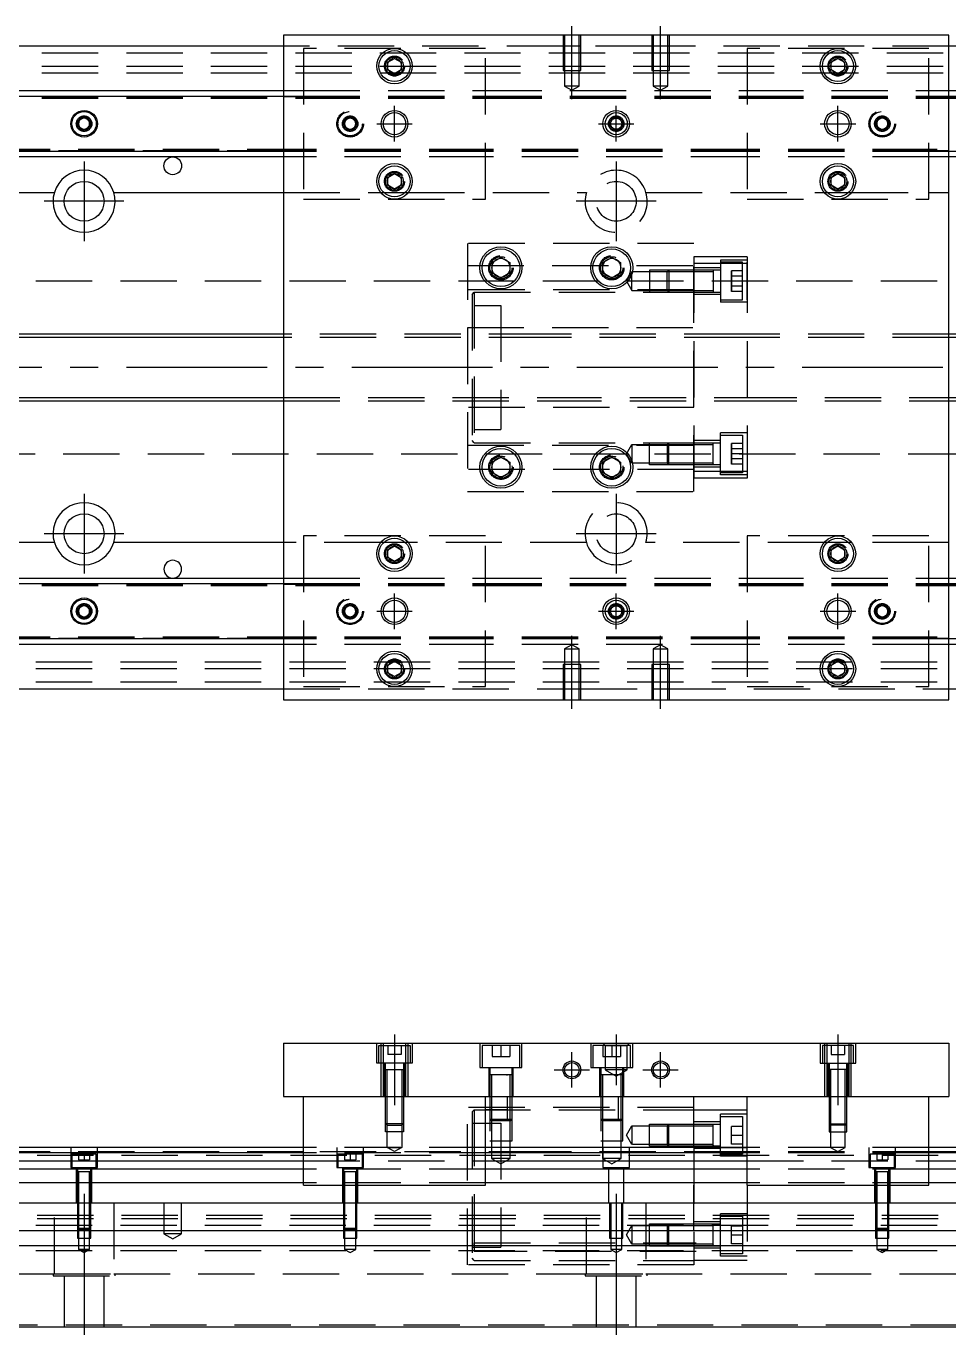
# Model space of a CAD drawing. Extents: x -10 to 845, y -268 to 77.
# Drawn here: x 186.9 to 395, y -218.4 to 77 of the extents above; entities that cross this region are included whole.
import ezdxf

# ---------------------------------------------------------------- set-up
doc = ezdxf.new("R2010")
doc.units = 0
doc.linetypes.add('CENTER', pattern=[50.8, 31.75, -6.35, 6.35, -6.35])
doc.linetypes.add('DASHED', pattern=[19.05, 12.7, -6.35])
doc.layers.get('0').update_dxf_attribs({"linetype": 'CONTINUOUS'})
doc.layers.add('CENTER', color=1, linetype='CENTER')

msp = doc.modelspace()

# ---------------------------------------------------------------- linework, layer by layer
at = {"color": 7, "linetype": 'CONTINUOUS'}
for p, q in [((245, 75), (245, -75)), ((395, 75), (245, 75)), ((395, -75), (395, 75)), ((245, 72.5), (0, 72.5)), ((640, 72.5), (395, 72.5)), ((268.5, 68.866026), (270, 69.73205)), ((268.5, 67.133974), (268.5, 68.866026)), ((270, 69.73205), (271.5, 68.866026)), ((271.5, 68.866026), (271.5, 67.133974)), ((368.5, 68.866026), (370, 69.73205)), ((368.5, 67.133974), (368.5, 68.866026)), ((370, 69.73205), (371.5, 68.866026)), ((371.5, 68.866026), (371.5, 67.133974)), ((270, 66.26795), (268.5, 67.133974)), ((271.5, 67.133974), (270, 66.26795)), ((370, 66.26795), (368.5, 67.133974)), ((371.5, 67.133974), (370, 66.26795)), ((0, 62.5), (245, 62.5)), ((395, 62.5), (640, 62.5)), ((0, 61.247728), (245, 61.247728)), ((395, 61.247728), (640, 61.247728)), ((198.75, 55.721688), (200, 56.443376)), ((200, 56.443376), (201.25, 55.721688)), ((198.75, 54.278312), (198.75, 55.721688)), ((200, 53.556624), (198.75, 54.278312)), ((201.25, 54.278312), (200, 53.556624)), ((201.25, 55.721688), (201.25, 54.278312)), ((245, 48.752272), (0, 48.752272)), ((245, 47.5), (0, 47.5)), ((640, 48.752272), (395, 48.752272)), ((640, 47.5), (395, 47.5)), ((268.5, 42.866026), (270, 43.73205)), ((268.5, 41.133974), (268.5, 42.866026)), ((270, 43.73205), (271.5, 42.866026)), ((271.5, 42.866026), (271.5, 41.133974)), ((368.5, 42.866026), (370, 43.73205)), ((368.5, 41.133974), (368.5, 42.866026)), ((370, 43.73205), (371.5, 42.866026)), ((371.5, 42.866026), (371.5, 41.133974)), ((86.708204, 39.5), (193.291796, 39.5)), ((206.708204, 39.5), (245, 39.5)), ((270, 40.26795), (268.5, 41.133974)), ((271.5, 41.133974), (270, 40.26795)), ((370, 40.26795), (368.5, 41.133974)), ((371.5, 41.133974), (370, 40.26795)), ((292, 23.6547), (294, 24.809402)), ((292, 21.3453), (292, 23.6547)), ((294, 24.809402), (296, 23.6547)), ((296, 23.6547), (296, 21.3453)), ((317, 23.6547), (319, 24.809402)), ((317, 21.3453), (317, 23.6547)), ((319, 24.809402), (321, 23.6547)), ((321, 23.6547), (321, 21.3453)), ((294, 20.190598), (292, 21.3453)), ((296, 21.3453), (294, 20.190598)), ((319, 20.190598), (317, 21.3453)), ((321, 21.3453), (319, 20.190598)), ((245, 7.5), (40.5, 7.5)), ((590, 7.5), (395, 7.5)), ((40.5, -7.5), (245, -7.5)), ((395, -7.5), (590, -7.5)), ((292, -21.3453), (294, -20.190598)), ((294, -20.190598), (296, -21.3453)), ((317, -21.3453), (319, -20.190598)), ((319, -20.190598), (321, -21.3453)), ((292, -23.6547), (292, -21.3453)), ((296, -21.3453), (296, -23.6547)), ((317, -23.6547), (317, -21.3453)), ((321, -21.3453), (321, -23.6547)), ((294, -24.809402), (292, -23.6547)), ((296, -23.6547), (294, -24.809402)), ((319, -24.809402), (317, -23.6547)), ((321, -23.6547), (319, -24.809402)), ((193.291796, -39.5), (86.708204, -39.5)), ((245, -39.5), (206.708204, -39.5)), ((268.5, -41.133974), (270, -40.26795)), ((268.5, -42.866026), (268.5, -41.133974)), ((270, -40.26795), (271.5, -41.133974)), ((271.5, -41.133974), (271.5, -42.866026)), ((368.5, -41.133974), (370, -40.26795)), ((368.5, -42.866026), (368.5, -41.133974)), ((370, -40.26795), (371.5, -41.133974)), ((371.5, -41.133974), (371.5, -42.866026)), ((270, -43.73205), (268.5, -42.866026)), ((271.5, -42.866026), (270, -43.73205)), ((370, -43.73205), (368.5, -42.866026)), ((371.5, -42.866026), (370, -43.73205)), ((0, -47.5), (245, -47.5)), ((0, -48.752272), (245, -48.752272)), ((395, -47.5), (640, -47.5)), ((395, -48.752272), (640, -48.752272)), ((198.75, -54.278312), (200, -53.556624)), ((198.75, -55.721688), (198.75, -54.278312)), ((200, -56.443376), (198.75, -55.721688)), ((200, -53.556624), (201.25, -54.278312)), ((201.25, -55.721688), (200, -56.443376)), ((201.25, -54.278312), (201.25, -55.721688)), ((245, -61.247728), (0, -61.247728)), ((640, -61.247728), (395, -61.247728)), ((245, -62.5), (0, -62.5)), ((640, -62.5), (395, -62.5)), ((268.5, -67.133974), (270, -66.26795)), ((268.5, -68.866026), (268.5, -67.133974)), ((270, -66.26795), (271.5, -67.133974)), ((271.5, -67.133974), (271.5, -68.866026)), ((368.5, -67.133974), (370, -66.26795)), ((368.5, -68.866026), (368.5, -67.133974)), ((370, -66.26795), (371.5, -67.133974)), ((371.5, -67.133974), (371.5, -68.866026)), ((270, -69.73205), (268.5, -68.866026)), ((271.5, -68.866026), (270, -69.73205)), ((370, -69.73205), (368.5, -68.866026)), ((371.5, -68.866026), (370, -69.73205)), ((0, -72.5), (245, -72.5)), ((395, -72.5), (640, -72.5)), ((245, -75), (395, -75)), ((245, -152.45), (395, -152.45)), ((245, -152.45), (245, -164.45)), ((395, -152.45), (395, -164.45)), ((245, -164.45), (395, -164.45)), ((249.5, -184.45), (249.5, -164.45)), ((290.5, -184.45), (290.5, -164.45)), ((337.5, -175.95), (337.5, -164.45)), ((349.5, -184.45), (349.5, -164.45)), ((390.5, -184.45), (390.5, -164.45)), ((337.5, -167.45), (349.5, -167.45)), ((249.5, -175.95), (0, -175.95)), ((249.5, -177.202272), (0, -177.202272)), ((349.5, -175.95), (290.5, -175.95)), ((349.5, -177.202272), (290.5, -177.202272)), ((640, -175.95), (390.5, -175.95)), ((640, -177.202272), (390.5, -177.202272)), ((0, -178.97668), (249.5, -178.97668)), ((290.5, -178.97668), (349.5, -178.97668)), ((390.5, -178.97668), (640, -178.97668)), ((249.5, -180.873076), (0, -180.873076)), ((349.5, -180.873076), (290.5, -180.873076)), ((640, -180.873076), (390.5, -180.873076)), ((249.5, -183.927372), (0, -183.927372)), ((249.5, -184.45), (290.5, -184.45)), ((349.5, -183.927372), (290.5, -183.927372)), ((349.5, -184.45), (390.5, -184.45)), ((640, -183.927372), (390.5, -183.927372)), ((0, -188.45), (640, -188.45)), ((640, -194.75), (0, -194.75)), ((640, -198.15), (0, -198.15)), ((0, -216.45), (640, -216.45))]:
    msp.add_line(p, q, dxfattribs=at)
at = {"color": 3, "linetype": 'DASHED'}
for p, q in [((308.000006, 75), (308.000006, 67)), ((308.35, 75), (308.35, 67)), ((311.65, 67), (311.65, 75)), ((311.999994, 67), (311.999994, 75)), ((328.000006, 75), (328.000006, 67)), ((328.35, 75), (328.35, 67)), ((331.65, 67), (331.65, 75)), ((331.999994, 67), (331.999994, 75)), ((0, 71), (640, 71)), ((308.000006, 72.5), (245, 72.5)), ((290.5, 72), (249.5, 72)), ((249.5, 72), (249.5, 38)), ((290.5, 38), (290.5, 72)), ((311.999994, 72.5), (308.000006, 72.5)), ((328.000006, 72.5), (311.999994, 72.5)), ((331.999994, 72.5), (328.000006, 72.5)), ((395, 72.5), (331.999994, 72.5)), ((349.5, 72), (349.5, 38)), ((390.5, 72), (349.5, 72)), ((390.5, 38), (390.5, 72)), ((0, 68), (640, 68)), ((271.973226, 68.326156), (272, 68)), ((371.973226, 68.326156), (372, 68)), ((0, 66.5), (640, 66.5)), ((308.000006, 67), (311.999994, 67)), ((308.35, 67), (308.35, 63.5)), ((311.65, 63.5), (311.65, 67)), ((328.000006, 67), (331.999994, 67)), ((328.35, 67), (328.35, 63.5)), ((331.65, 63.5), (331.65, 67)), ((245, 62.5), (249.5, 62.5)), ((249.5, 62.5), (290.5, 62.5)), ((290.5, 62.5), (349.5, 62.5)), ((311.65, 63.5), (308.35, 63.5)), ((308.35, 63.5), (310, 62.547372)), ((310, 62.547372), (311.65, 63.5)), ((331.65, 63.5), (328.35, 63.5)), ((328.35, 63.5), (330, 62.547372)), ((330, 62.547372), (331.65, 63.5)), ((349.5, 62.5), (390.5, 62.5)), ((390.5, 62.5), (395, 62.5)), ((0, 61.1147), (245, 61.1147)), ((0, 61.1), (249.5, 61.1)), ((0, 60.8), (249.5, 60.8)), ((245, 61.247728), (249.5, 61.247728)), ((245, 61.1147), (249.5, 61.1147)), ((249.5, 61.247728), (290.5, 61.247728)), ((249.5, 61.1147), (290.5, 61.1147)), ((249.5, 61.1), (290.5, 61.1)), ((249.5, 60.8), (290.5, 60.8)), ((290.5, 61.247728), (349.5, 61.247728)), ((290.5, 61.1147), (349.5, 61.1147)), ((290.5, 61.1), (349.5, 61.1)), ((290.5, 60.8), (349.5, 60.8)), ((349.5, 61.247728), (390.5, 61.247728)), ((349.5, 61.1147), (390.5, 61.1147)), ((349.5, 61.1), (390.5, 61.1)), ((349.5, 60.8), (390.5, 60.8)), ((390.5, 61.247728), (395, 61.247728)), ((390.5, 61.1147), (395, 61.1147)), ((390.5, 61.1), (640, 61.1)), ((390.5, 60.8), (640, 60.8)), ((395, 61.1147), (640, 61.1147)), ((258.75, 55.721688), (260, 56.443376)), ((260, 56.443376), (261.25, 55.721688)), ((378.75, 55.721688), (380, 56.443376)), ((380, 56.443376), (381.25, 55.721688)), ((201.477374, 55.25955), (201.5, 55)), ((258.5, 55), (258.52041, 55.24661)), ((258.75, 54.278312), (258.75, 55.721688)), ((260, 53.556624), (258.75, 54.278312)), ((261.25, 54.278312), (260, 53.556624)), ((261.25, 55.721688), (261.25, 54.278312)), ((378.5, 55), (378.52041, 55.24661)), ((378.75, 54.278312), (378.75, 55.721688)), ((380, 53.556624), (378.75, 54.278312)), ((381.25, 54.278312), (380, 53.556624)), ((381.25, 55.721688), (381.25, 54.278312)), ((249.5, 49.2), (0, 49.2)), ((249.5, 48.9), (0, 48.9)), ((245, 48.8853), (0, 48.8853)), ((249.5, 48.8853), (245, 48.8853)), ((249.5, 48.752272), (245, 48.752272)), ((249.5, 47.5), (245, 47.5)), ((290.5, 49.2), (249.5, 49.2)), ((290.5, 48.9), (249.5, 48.9)), ((290.5, 48.8853), (249.5, 48.8853)), ((290.5, 48.752272), (249.5, 48.752272)), ((290.5, 47.5), (249.5, 47.5)), ((349.5, 49.2), (290.5, 49.2)), ((349.5, 48.9), (290.5, 48.9)), ((349.5, 48.8853), (290.5, 48.8853)), ((349.5, 48.752272), (290.5, 48.752272)), ((349.5, 47.5), (290.5, 47.5)), ((390.5, 49.2), (349.5, 49.2)), ((390.5, 48.9), (349.5, 48.9)), ((390.5, 48.8853), (349.5, 48.8853)), ((390.5, 48.752272), (349.5, 48.752272)), ((390.5, 47.5), (349.5, 47.5)), ((640, 49.2), (390.5, 49.2)), ((640, 48.9), (390.5, 48.9)), ((395, 48.8853), (390.5, 48.8853)), ((395, 48.752272), (390.5, 48.752272)), ((395, 47.5), (390.5, 47.5)), ((640, 48.8853), (395, 48.8853)), ((268, 42), (268.030168, 42.346066)), ((371.973226, 42.326156), (372, 42)), ((245, 39.5), (266.877502, 39.5)), ((266.877502, 39.5), (267.55051, 39.5)), ((267.55051, 39.5), (272.44949, 39.5)), ((272.44949, 39.5), (273.122498, 39.5)), ((273.122498, 39.5), (313.291796, 39.5)), ((326.708204, 39.5), (366.877502, 39.5)), ((366.877502, 39.5), (367.55051, 39.5)), ((367.55051, 39.5), (372.44949, 39.5)), ((372.44949, 39.5), (373.122498, 39.5)), ((373.122498, 39.5), (390.5, 39.5)), ((390.5, 39.5), (395, 39.5)), ((249.5, 38), (290.5, 38)), ((349.5, 38), (390.5, 38)), ((286.5, 28), (286.5, -28)), ((337.5, 28), (286.5, 28)), ((337.5, -28), (337.5, 28)), ((337.5, 25), (337.5, -25)), ((349.5, 25), (337.5, 25)), ((343.5, 24.235572), (343.5, 14.735572)), ((349.5, 24.235572), (343.5, 24.235572)), ((348.5, 23.735571), (343.5, 23.735571)), ((348.5, 15.235572), (348.5, 23.735572)), ((349.5, 25), (349.5, -25)), ((349.5, 15.235571), (349.5, 23.735571)), ((286.5, 23), (337.5, 23)), ((291.5, 22.5), (291.512884, 22.753488)), ((316.5, 22.5), (316.52689, 22.865682)), ((323.500001, 21.585571), (322.287565, 19.485571)), ((329.4, 21.585571), (323.5, 21.585571)), ((323.500001, 17.385571), (323.500001, 21.585571)), ((332.4, 21.985565), (327.5, 21.985565)), ((327.5, 21.971141), (327.5, 16.985576)), ((332, 21.585571), (329.4, 21.585571)), ((331.9, 21.985571), (331.5, 21.585571)), ((331.5, 17.385571), (331.5, 21.585571)), ((331.9, 21.985571), (331.9, 16.985571)), ((341.9, 21.585571), (332, 21.585571)), ((343.5, 21.985565), (332.4, 21.985565)), ((349.5, 23.49468), (337.5, 23.49468)), ((343.5, 22.485571), (337.5, 22.485571)), ((341.9, 21.985571), (341.9, 16.985571)), ((346, 20.640272), (346, 21.794972)), ((346, 21.794972), (346, 20.640272)), ((348.5, 21.794972), (346, 21.794972)), ((640, 19.5), (61.969694, 19.5)), ((322.287565, 19.485571), (323.500001, 17.385571)), ((348.5, 20.640272), (346, 20.640272)), ((346, 18.330872), (346, 20.640272)), ((346, 20.640272), (346, 18.330872)), ((348.5, 18.330872), (346, 18.330872)), ((346, 17.17617), (346, 18.330872)), ((346, 18.330872), (346, 17.17617)), ((337.5, 17.5), (286.5, 17.5)), ((287.5, 16.5), (288, 17)), ((287.5, 16.5), (287.5, -16.5)), ((288, 17), (338, 17)), ((288, 17), (288, -17)), ((323.500001, 17.385571), (329.4, 17.385571)), ((327.5, 16.985575), (332.4, 16.985575)), ((329.4, 17.385571), (332, 17.385571)), ((331.5, 17.385571), (331.9, 16.985571)), ((332, 17.385571), (341.9, 17.385571)), ((332.4, 16.985575), (343.5, 16.985575)), ((343.5, 16.485571), (337.5, 16.485571)), ((343.5, 15.235572), (348.5, 15.235572)), ((348.5, 17.17617), (346, 17.17617)), ((288, 14), (294, 14)), ((294, 14), (294, -14)), ((349.5, 14.735572), (343.5, 14.735572)), ((286.5, 9), (337.5, 9)), ((304, 7.5), (245, 7.5)), ((304, 6.75), (245, 6.75)), ((348, 7.5), (304, 7.5)), ((348, 6.75), (304, 6.75)), ((395, 7.5), (348, 7.5)), ((395, 6.75), (348, 6.75)), ((245, -6.75), (304, -6.75)), ((245, -7.5), (304, -7.5)), ((304, -6.75), (348, -6.75)), ((304, -7.5), (348, -7.5)), ((348, -6.75), (395, -6.75)), ((348, -7.5), (395, -7.5)), ((337.5, -9), (286.5, -9)), ((288, -14), (294, -14)), ((343.5, -24.235572), (343.5, -14.735572)), ((349.5, -14.735572), (343.5, -14.735572)), ((286.5, -17.5), (337.5, -17.5)), ((288, -17), (287.5, -16.5)), ((288, -17), (337.5, -17)), ((322.287565, -19.485571), (323.500001, -17.385571)), ((323.500001, -17.385571), (323.500001, -21.585571)), ((323.500001, -17.385571), (329.4, -17.385571)), ((327.5, -21.985566), (327.5, -16.985575)), ((327.5, -16.985575), (332.4, -16.985575)), ((329.4, -17.385571), (332, -17.385571)), ((331.499979, -17.385571), (331.899979, -16.985571)), ((331.499979, -17.385571), (331.499979, -21.585571)), ((331.899979, -21.985571), (331.899979, -16.985571)), ((332, -17.385571), (341.9, -17.385572)), ((332.4, -16.985575), (343.5, -16.985575)), ((343.5, -16.485572), (337.5, -16.485572)), ((341.9, -21.985571), (341.9, -16.985571)), ((343.5, -15.235571), (348.5, -15.235571)), ((346, -18.330872), (346, -17.17617)), ((346, -17.17617), (346, -18.330872)), ((348.5, -17.17617), (346, -17.17617)), ((348.5, -15.235571), (348.5, -23.735571)), ((61.969694, -19.5), (640, -19.5)), ((323.500001, -21.585571), (322.287565, -19.485571)), ((348.5, -18.330872), (346, -18.330872)), ((346, -20.640272), (346, -18.330872)), ((346, -18.330872), (346, -20.640272)), ((348.5, -19.485571), (346, -19.485571)), ((348.5, -20.640272), (346, -20.640272)), ((346, -21.794972), (346, -20.640272)), ((346, -20.640272), (346, -21.794972)), ((337.5, -23), (286.5, -23)), ((296.483582, -22.213962), (296.5, -22.5)), ((321.483582, -22.213962), (321.5, -22.5)), ((329.4, -21.585571), (323.66115, -21.585571)), ((332.4, -21.985565), (327.5, -21.985565)), ((332, -21.585571), (329.4, -21.585571)), ((331.899979, -21.985571), (331.499979, -21.585571)), ((341.9, -21.585571), (332, -21.585571)), ((343.5, -21.985565), (332.4, -21.985565)), ((343.5, -22.485572), (337.5, -22.485572)), ((349.5, -23.49468), (337.5, -23.49468)), ((341.9, -21.728173), (341.9, -21.985571)), ((348.5, -21.794972), (346, -21.794972)), ((349.5, -25), (337.5, -25)), ((348.5, -23.735571), (343.5, -23.735571)), ((349.5, -24.235572), (343.5, -24.235572)), ((286.5, -28), (337.5, -28)), ((290.5, -38), (249.5, -38)), ((249.5, -38), (249.5, -72)), ((290.5, -72), (290.5, -38)), ((390.5, -38), (349.5, -38)), ((349.5, -38), (349.5, -72)), ((390.5, -72), (390.5, -38)), ((266.877502, -39.5), (245, -39.5)), ((267.55051, -39.5), (266.877502, -39.5)), ((272.44949, -39.5), (267.55051, -39.5)), ((273.122498, -39.5), (272.44949, -39.5)), ((313.291796, -39.5), (273.122498, -39.5)), ((366.877502, -39.5), (326.708204, -39.5)), ((367.55051, -39.5), (366.877502, -39.5)), ((372.44949, -39.5), (367.55051, -39.5)), ((373.122498, -39.5), (372.44949, -39.5)), ((390.5, -39.5), (373.122498, -39.5)), ((395, -39.5), (390.5, -39.5)), ((268, -42), (268.030168, -41.653934)), ((371.973226, -41.673844), (372, -42)), ((0, -48.8853), (245, -48.8853)), ((0, -48.9), (249.5, -48.9)), ((0, -49.2), (249.5, -49.2)), ((245, -47.5), (249.5, -47.5)), ((245, -48.752272), (249.5, -48.752272)), ((245, -48.8853), (249.5, -48.8853)), ((249.5, -47.5), (290.5, -47.5)), ((249.5, -48.752272), (290.5, -48.752272)), ((249.5, -48.8853), (290.5, -48.8853)), ((249.5, -48.9), (290.5, -48.9)), ((249.5, -49.2), (290.5, -49.2)), ((290.5, -47.5), (349.5, -47.5)), ((290.5, -48.752272), (349.5, -48.752272)), ((290.5, -48.8853), (349.5, -48.8853)), ((290.5, -48.9), (349.5, -48.9)), ((290.5, -49.2), (349.5, -49.2)), ((349.5, -47.5), (390.5, -47.5)), ((349.5, -48.752272), (390.5, -48.752272)), ((349.5, -48.8853), (390.5, -48.8853)), ((349.5, -48.9), (390.5, -48.9)), ((349.5, -49.2), (390.5, -49.2)), ((390.5, -47.5), (395, -47.5)), ((390.5, -48.752272), (395, -48.752272)), ((390.5, -48.8853), (395, -48.8853)), ((390.5, -48.9), (640, -48.9)), ((390.5, -49.2), (640, -49.2)), ((395, -48.8853), (640, -48.8853)), ((198.5, -55), (198.52041, -54.75339)), ((258.5, -55), (258.52041, -54.75339)), ((258.75, -54.278312), (260, -53.556624)), ((258.75, -55.721688), (258.75, -54.278312)), ((260, -56.443376), (258.75, -55.721688)), ((260, -53.556624), (261.25, -54.278312)), ((261.25, -55.721688), (260, -56.443376)), ((261.25, -54.278312), (261.25, -55.721688)), ((378.75, -54.278312), (380, -53.556624)), ((378.75, -55.721688), (378.75, -54.278312)), ((380, -56.443376), (378.75, -55.721688)), ((380, -53.556624), (381.25, -54.278312)), ((381.25, -55.721688), (380, -56.443376)), ((381.25, -54.278312), (381.25, -55.721688)), ((381.477374, -54.74045), (381.5, -55)), ((249.5, -60.8), (0, -60.8)), ((249.5, -61.1), (0, -61.1)), ((245, -61.1147), (0, -61.1147)), ((249.5, -61.1147), (245, -61.1147)), ((249.5, -61.247728), (245, -61.247728)), ((290.5, -60.8), (249.5, -60.8)), ((290.5, -61.1), (249.5, -61.1)), ((290.5, -61.1147), (249.5, -61.1147)), ((290.5, -61.247728), (249.5, -61.247728)), ((349.5, -60.8), (290.5, -60.8)), ((349.5, -61.1), (290.5, -61.1)), ((349.5, -61.1147), (290.5, -61.1147)), ((349.5, -61.247728), (290.5, -61.247728)), ((390.5, -60.8), (349.5, -60.8)), ((390.5, -61.1), (349.5, -61.1)), ((390.5, -61.1147), (349.5, -61.1147)), ((390.5, -61.247728), (349.5, -61.247728)), ((640, -60.8), (390.5, -60.8)), ((640, -61.1), (390.5, -61.1)), ((395, -61.1147), (390.5, -61.1147)), ((395, -61.247728), (390.5, -61.247728)), ((640, -61.1147), (395, -61.1147)), ((249.5, -62.5), (245, -62.5)), ((290.5, -62.5), (249.5, -62.5)), ((349.5, -62.5), (290.5, -62.5)), ((310, -62.547372), (308.35, -63.5)), ((308.35, -63.5), (310, -63.5)), ((308.35, -63.5), (308.35, -67)), ((311.65, -63.5), (310, -62.547372)), ((310, -63.5), (311.65, -63.5)), ((311.65, -67), (311.65, -63.5)), ((330, -62.547372), (328.35, -63.5)), ((328.35, -63.5), (330, -63.5)), ((328.35, -63.5), (328.35, -67)), ((331.65, -63.5), (330, -62.547372)), ((330, -63.5), (331.65, -63.5)), ((331.65, -67), (331.65, -63.5)), ((390.5, -62.5), (349.5, -62.5)), ((395, -62.5), (390.5, -62.5)), ((640, -66.5), (0, -66.5)), ((271.973226, -67.673844), (272, -68)), ((311.999994, -67), (308.000006, -67)), ((308.000006, -67), (308.000006, -75)), ((308.35, -67), (308.35, -75)), ((311.65, -75), (311.65, -67)), ((311.999994, -75), (311.999994, -67)), ((331.999994, -67), (328.000006, -67)), ((328.000006, -67), (328.000006, -75)), ((328.35, -67), (328.35, -75)), ((331.65, -75), (331.65, -67)), ((331.999994, -75), (331.999994, -67)), ((371.973226, -67.673844), (372, -68)), ((640, -68), (0, -68)), ((640, -71), (0, -71)), ((245, -72.5), (308.000006, -72.5)), ((249.5, -72), (290.5, -72)), ((308.000006, -72.5), (311.999994, -72.5)), ((311.999994, -72.5), (328.000006, -72.5)), ((328.000006, -72.5), (331.999994, -72.5)), ((331.999994, -72.5), (395, -72.5)), ((349.5, -72), (390.5, -72)), ((266, -156.95), (266, -152.45)), ((266.5, -152.95), (273.5, -152.95)), ((266.5, -156.95), (266.5, -152.95)), ((267.000006, -152.95), (267.000006, -152.45)), ((267.000006, -156.95), (267.000006, -152.95)), ((267.5, -164.45), (267.5, -152.45)), ((268.5, -152.95), (268.5, -154.95)), ((270, -152.95), (270, -154.95)), ((271.5, -152.95), (271.5, -154.95)), ((272.5, -152.45), (272.5, -164.45)), ((272.999994, -152.45), (272.999994, -152.95)), ((272.999994, -152.95), (272.999994, -156.95)), ((273.5, -152.95), (273.5, -156.95)), ((274, -152.45), (274, -156.95)), ((289.25, -152.45), (289.25, -157.95)), ((298.25, -152.95), (289.75, -152.95)), ((289.75, -152.95), (289.75, -157.95)), ((292, -152.95), (292, -155.45)), ((294, -152.95), (294, -155.45)), ((296, -152.95), (296, -155.45)), ((298.25, -157.95), (298.25, -152.95)), ((298.75, -157.95), (298.75, -152.45)), ((314.25, -152.45), (314.25, -157.95)), ((323.25, -152.95), (314.75, -152.95)), ((314.75, -152.95), (314.75, -157.95)), ((317.5, -152.95), (317, -152.45)), ((317, -152.95), (317, -155.45)), ((317.5, -152.95), (317.5, -158.45)), ((317.5, -152.95), (322.5, -152.95)), ((319, -152.95), (319, -155.45)), ((320, -152.95), (320, -155.45)), ((321, -152.95), (321, -155.45)), ((322.5, -152.95), (323, -152.45)), ((322.5, -158.45), (322.5, -152.95)), ((323.25, -157.95), (323.25, -152.95)), ((323.75, -157.95), (323.75, -152.45)), ((366, -152.45), (366, -156.95)), ((373.5, -152.95), (366.5, -152.95)), ((366.5, -152.95), (366.5, -156.95)), ((367.000006, -152.45), (367.000006, -152.95)), ((367.000006, -152.95), (367.000006, -156.95)), ((367.5, -152.45), (367.5, -164.45)), ((368.5, -152.95), (368.5, -154.95)), ((370, -152.95), (370, -154.95)), ((371.5, -152.95), (371.5, -154.95)), ((372.5, -164.45), (372.5, -152.45)), ((372.999994, -152.95), (372.999994, -152.45)), ((372.999994, -156.95), (372.999994, -152.95)), ((373.5, -156.95), (373.5, -152.95)), ((374, -156.95), (374, -152.45)), ((270, -154.95), (268.5, -154.95)), ((271.5, -154.95), (270, -154.95)), ((292, -155.45), (294, -155.45)), ((294, -155.45), (296, -155.45)), ((317, -155.45), (319, -155.45)), ((319, -155.45), (321, -155.45)), ((368.5, -154.95), (370, -154.95)), ((370, -154.95), (371.5, -154.95)), ((274, -156.95), (266, -156.95)), ((267.000006, -164.45), (267.000006, -156.95)), ((267.75, -164.45), (267.75, -156.95)), ((267.999994, -158.35), (272.000006, -158.35)), ((267.999994, -158.35), (272.000006, -158.35)), ((267.999994, -158.35), (272.000006, -158.35)), ((268, -158.35), (268, -156.95)), ((268, -158.35), (268, -158.345)), ((268, -158.35), (268.216668, -158.35)), ((268, -158.355), (268, -158.35)), ((268, -164.45), (268, -158.35)), ((268.216668, -158.35), (271.783292, -158.35)), ((268.35, -164.45), (268.35, -158.35)), ((271.65, -158.35), (271.65, -164.45)), ((271.783292, -158.35), (272, -158.35)), ((272, -156.95), (272, -158.35)), ((272, -158.345), (272, -158.35)), ((272, -158.35), (272, -158.355)), ((272, -158.35), (272, -164.45)), ((272.25, -156.95), (272.25, -164.45)), ((272.999994, -156.95), (272.999994, -164.45)), ((289.25, -157.95), (298.75, -157.95)), ((291.25, -157.95), (291.25, -164.45)), ((291.5, -157.95), (291.5, -159.55)), ((296.5, -159.55), (296.5, -157.95)), ((296.75, -164.45), (296.75, -157.95)), ((314.25, -157.95), (323.75, -157.95)), ((316.25, -157.95), (316.25, -164.45)), ((316.5, -157.95), (316.5, -159.55)), ((322.5, -158.45), (317.5, -158.45)), ((317.5, -158.45), (320, -159.893376)), ((320, -159.893376), (322.5, -158.45)), ((321.5, -159.55), (321.5, -157.95)), ((321.75, -164.45), (321.75, -157.95)), ((366, -156.95), (374, -156.95)), ((367.000006, -156.95), (367.000006, -164.45)), ((367.75, -156.95), (367.75, -164.45)), ((372.000006, -158.35), (367.999994, -158.35)), ((372.000006, -158.35), (367.999994, -158.35)), ((372.000006, -158.35), (367.999994, -158.35)), ((368, -156.95), (368, -158.35)), ((368, -158.345), (368, -158.35)), ((368.216708, -158.35), (368, -158.35)), ((368, -158.35), (368, -158.355)), ((368, -158.35), (368, -164.45)), ((371.783332, -158.35), (368.216708, -158.35)), ((368.35, -158.35), (368.35, -164.45)), ((371.65, -164.45), (371.65, -158.35)), ((372, -158.35), (371.783332, -158.35)), ((372, -158.35), (372, -156.95)), ((372, -158.35), (372, -158.345)), ((372, -158.355), (372, -158.35)), ((372, -164.45), (372, -158.35)), ((372.25, -164.45), (372.25, -156.95)), ((372.999994, -164.45), (372.999994, -156.95)), ((291.757468, -159.55), (291.5, -159.55)), ((291.5, -159.55), (291.500006, -174.45)), ((296.242552, -159.55), (291.757468, -159.55)), ((291.9, -159.55), (291.9, -164.45)), ((295.242602, -159.55), (295.5, -159.55)), ((295.5, -159.55), (295.5, -159.545)), ((295.5, -159.555), (295.5, -159.55)), ((296.1, -164.45), (296.1, -159.55)), ((296.5, -159.55), (296.242552, -159.55)), ((296.5, -164.45), (296.5, -159.55)), ((316.757468, -159.55), (316.5, -159.55)), ((316.5, -159.55), (316.500006, -174.45)), ((321.242552, -159.55), (316.757468, -159.55)), ((316.9, -159.55), (316.9, -164.45)), ((320.242602, -159.55), (320.5, -159.55)), ((320.5, -159.55), (320.5, -159.545)), ((320.5, -159.555), (320.5, -159.55)), ((321.1, -164.45), (321.1, -159.55)), ((321.5, -159.55), (321.242552, -159.55)), ((321.5, -164.45), (321.5, -159.55)), ((268, -170.6), (268, -164.45)), ((268.000006, -170.600006), (268.000006, -164.45)), ((268.35, -170.95), (268.35, -164.45)), ((271.65, -164.45), (271.65, -170.95)), ((271.999994, -164.45), (271.999994, -170.600006)), ((272, -164.45), (272, -170.6)), ((286.5, -202.45), (286.5, -164.45)), ((291.9, -164.45), (291.9, -169.95)), ((295.499994, -169.550006), (295.499994, -164.45)), ((296.1, -169.95), (296.1, -164.45)), ((296.5, -169.55), (296.5, -164.45)), ((316.9, -164.45), (316.9, -169.95)), ((320.499994, -169.550006), (320.499994, -164.45)), ((321.1, -169.95), (321.1, -164.45)), ((321.5, -169.55), (321.5, -164.45)), ((368, -164.45), (368, -170.6)), ((368.000006, -164.45), (368.000006, -170.600006)), ((368.35, -164.45), (368.35, -170.95)), ((371.65, -170.95), (371.65, -164.45)), ((371.999994, -170.600006), (371.999994, -164.45)), ((372, -170.6), (372, -164.45)), ((337.5, -166.95), (286.5, -166.95)), ((287.5, -167.95), (288, -167.45)), ((287.5, -167.95), (287.5, -200.95)), ((288, -167.45), (337.5, -167.45)), ((288, -167.45), (288, -201.45)), ((290.9, -167.45), (290.5, -167.45)), ((295.1, -167.45), (290.9, -167.45)), ((295.5, -167.45), (295.1, -167.45)), ((272, -170.6), (268, -170.6)), ((268.35, -170.95), (268, -170.6)), ((268.000006, -172.45), (268.000006, -170.600006)), ((268.35, -170.95), (271.65, -170.95)), ((268.35, -172.45), (268.35, -170.95)), ((272, -170.6), (271.65, -170.95)), ((271.65, -170.95), (271.65, -172.45)), ((271.999994, -170.600006), (271.999994, -172.45)), ((287.5, -170.45), (294, -170.45)), ((291.5, -169.55), (296.5, -169.55)), ((291.5, -169.55), (291.9, -169.95)), ((296.1, -169.95), (291.9, -169.95)), ((291.9, -169.95), (291.9, -174.45)), ((294, -170.45), (294, -198.45)), ((296.1, -169.95), (296.5, -169.55)), ((296.1, -174.45), (296.1, -169.95)), ((296.499994, -174.45), (296.499994, -169.550006)), ((316.5, -169.55), (321.5, -169.55)), ((316.5, -169.55), (316.9, -169.95)), ((321.1, -169.95), (316.9, -169.95)), ((316.9, -169.95), (316.9, -174.45)), ((321.1, -169.95), (321.5, -169.55)), ((321.1, -174.45), (321.1, -169.95)), ((321.499994, -174.45), (321.499994, -169.550006)), ((322.287565, -173.2), (323.500001, -171.1)), ((323.500001, -171.1), (323.500001, -175.3)), ((323.500001, -171.1), (329.4, -171.1)), ((327.5, -175.699995), (327.5, -170.700004)), ((327.5, -170.700004), (332.4, -170.700004)), ((329.4, -171.1), (332, -171.1)), ((331.499979, -171.1), (331.899979, -170.7)), ((331.499979, -171.1), (331.499979, -175.3)), ((331.899979, -175.7), (331.899979, -170.7)), ((332, -171.1), (341.9, -171.100001)), ((332.4, -170.700004), (343.5, -170.700004)), ((343.5, -170.200001), (337.5, -170.200001)), ((341.9, -175.7), (341.9, -170.7)), ((343.5, -177.950001), (343.5, -168.450001)), ((349.5, -168.450001), (343.5, -168.450001)), ((343.5, -168.95), (348.5, -168.95)), ((346, -175.2), (346, -171.2)), ((348.5, -171.2), (346, -171.2)), ((348.5, -168.95), (348.5, -177.45)), ((368, -170.6), (372, -170.6)), ((368, -170.6), (368.35, -170.95)), ((368.000006, -170.600006), (368.000006, -172.45)), ((371.65, -170.95), (368.35, -170.95)), ((368.35, -170.95), (368.35, -172.45)), ((371.65, -170.95), (372, -170.6)), ((371.65, -172.45), (371.65, -170.95)), ((371.999994, -172.45), (371.999994, -170.600006)), ((271.999994, -172.45), (268.000006, -172.45)), ((268.35, -175.95), (268.35, -172.45)), ((271.65, -172.45), (271.65, -175.95)), ((323.500001, -175.3), (322.287565, -173.2)), ((346, -173.2), (348.5, -173.2)), ((368.000006, -172.45), (371.999994, -172.45)), ((368.35, -172.45), (368.35, -175.95)), ((371.65, -175.95), (371.65, -172.45)), ((249.5, -176.95), (40.5, -176.95)), ((197, -175.95), (197, -180.45)), ((203, -180.45), (203, -175.95)), ((290.5, -175.95), (249.5, -175.95)), ((304, -176.95), (249.5, -176.95)), ((290.5, -177.202272), (249.5, -177.202272)), ((257, -175.95), (257, -180.45)), ((263, -180.45), (263, -175.95)), ((268.35, -175.95), (271.65, -175.95)), ((270, -176.902628), (268.35, -175.95)), ((271.65, -175.95), (270, -176.902628)), ((291.500006, -174.45), (296.499994, -174.45)), ((291.9, -174.45), (291.9, -178.45)), ((296.65, -175.95), (293.35, -175.95)), ((296.1, -178.45), (296.1, -174.45)), ((348, -176.95), (304, -176.95)), ((316.500006, -174.45), (321.499994, -174.45)), ((316.9, -174.45), (316.9, -178.45)), ((317, -175.95), (317, -180.45)), ((321.1, -178.45), (321.1, -174.45)), ((323, -180.45), (323, -175.95)), ((329.4, -175.3), (323.66115, -175.3)), ((332.4, -175.699994), (327.5, -175.699994)), ((332, -175.3), (329.4, -175.3)), ((331.899979, -175.7), (331.499979, -175.3)), ((341.9, -175.3), (332, -175.3)), ((343.5, -175.699994), (332.4, -175.699994)), ((337.5, -175.95), (337.5, -201.45)), ((343.5, -176.200001), (337.5, -176.200001)), ((341.9, -175.442602), (341.9, -175.7)), ((343.35, -175.95), (349.5, -175.95)), ((348.5, -175.2), (346, -175.2)), ((390.5, -175.95), (346.65, -175.95)), ((390.5, -176.95), (348, -176.95)), ((390.5, -177.202272), (349.5, -177.202272)), ((371.65, -175.95), (368.35, -175.95)), ((368.35, -175.95), (370, -176.902628)), ((370, -176.902628), (371.65, -175.95)), ((377, -175.95), (377, -180.45)), ((383, -180.45), (383, -175.95)), ((590, -176.95), (390.5, -176.95)), ((37, -177.7), (590, -177.7)), ((202.75, -177.45), (197.25, -177.45)), ((197.25, -177.45), (197.25, -180.45)), ((198.75, -177.45), (198.75, -178.75)), ((198.75, -178.75), (200, -178.75)), ((200, -177.45), (200, -178.75)), ((200, -178.75), (201.25, -178.75)), ((201.25, -177.45), (201.25, -178.75)), ((202.75, -180.45), (202.75, -177.45)), ((249.5, -178.97668), (290.5, -178.97668)), ((262.75, -177.45), (257.25, -177.45)), ((257.25, -177.45), (257.25, -180.45)), ((258.75, -177.45), (258.75, -178.75)), ((258.75, -178.75), (260, -178.75)), ((260, -177.45), (260, -178.75)), ((260, -178.75), (261.25, -178.75)), ((261.25, -177.45), (261.25, -178.75)), ((262.75, -180.45), (262.75, -177.45)), ((296.1, -178.45), (291.9, -178.45)), ((291.9, -178.45), (294, -179.662436)), ((294, -179.662436), (296.1, -178.45)), ((321.1, -178.45), (316.9, -178.45)), ((316.9, -178.45), (319, -179.662436)), ((319, -179.662436), (321.1, -178.45)), ((348.5, -177.45), (343.5, -177.45)), ((349.5, -177.950001), (343.5, -177.950001)), ((349.5, -178.97668), (390.5, -178.97668)), ((382.75, -177.45), (377.25, -177.45)), ((377.25, -177.45), (377.25, -180.45)), ((378.75, -177.45), (378.75, -178.75)), ((378.75, -178.75), (380, -178.75)), ((380, -177.45), (380, -178.75)), ((380, -178.75), (381.25, -178.75)), ((381.25, -177.45), (381.25, -178.75)), ((382.75, -180.45), (382.75, -177.45)), ((197, -180.45), (203, -180.45)), ((198.25, -180.45), (198.25, -188.45)), ((199.998804, -181.45), (198.499994, -181.45)), ((201.500006, -181.45), (198.499994, -181.45)), ((198.5, -180.45), (198.5, -181.45)), ((198.5, -181.445), (198.5, -181.45)), ((198.624678, -181.45), (198.5, -181.45)), ((198.5, -181.45), (198.5, -181.455)), ((198.5, -181.45), (198.5, -188.45)), ((199.998804, -181.45), (198.624678, -181.45)), ((198.75, -181.45), (198.75, -188.45)), ((201.500006, -181.45), (199.998804, -181.45)), ((201.37533, -181.45), (199.998804, -181.45)), ((201.25, -188.45), (201.25, -181.45)), ((201.5, -181.45), (201.37533, -181.45)), ((201.5, -181.45), (201.5, -180.45)), ((201.5, -181.45), (201.5, -181.445)), ((201.5, -181.455), (201.5, -181.45)), ((201.5, -188.45), (201.5, -181.45)), ((201.75, -188.45), (201.75, -180.45)), ((290.5, -180.873076), (249.5, -180.873076)), ((257, -180.45), (263, -180.45)), ((258.25, -180.45), (258.25, -188.45)), ((259.998804, -181.45), (258.499994, -181.45)), ((261.500006, -181.45), (258.499994, -181.45)), ((258.5, -180.45), (258.5, -181.45)), ((258.5, -181.445), (258.5, -181.45)), ((258.624678, -181.45), (258.5, -181.45)), ((258.5, -181.45), (258.5, -181.455)), ((258.5, -181.45), (258.5, -188.45)), ((259.998804, -181.45), (258.624678, -181.45)), ((258.75, -181.45), (258.75, -188.45)), ((261.500006, -181.45), (259.998804, -181.45)), ((261.37533, -181.45), (259.998804, -181.45)), ((261.25, -188.45), (261.25, -181.45)), ((261.5, -181.45), (261.37533, -181.45)), ((261.5, -181.45), (261.5, -180.45)), ((261.5, -181.45), (261.5, -181.445)), ((261.5, -181.455), (261.5, -181.45)), ((261.5, -188.45), (261.5, -181.45)), ((261.75, -188.45), (261.75, -180.45)), ((317, -180.45), (323, -180.45)), ((318.25, -180.45), (318.25, -188.45)), ((321.75, -188.45), (321.75, -180.45)), ((390.5, -180.873076), (349.5, -180.873076)), ((377, -180.45), (383, -180.45)), ((378.25, -180.45), (378.25, -188.45)), ((379.998804, -181.45), (378.499994, -181.45)), ((381.500006, -181.45), (378.499994, -181.45)), ((378.5, -180.45), (378.5, -181.45)), ((378.5, -181.445), (378.5, -181.45)), ((378.624678, -181.45), (378.5, -181.45)), ((378.5, -181.45), (378.5, -181.455)), ((378.5, -181.45), (378.5, -188.45)), ((379.998804, -181.45), (378.624678, -181.45)), ((378.75, -181.45), (378.75, -188.45)), ((381.500006, -181.45), (379.998804, -181.45)), ((381.37533, -181.45), (379.998804, -181.45)), ((381.25, -188.45), (381.25, -181.45)), ((381.5, -181.45), (381.37533, -181.45)), ((381.5, -181.45), (381.5, -180.45)), ((381.5, -181.45), (381.5, -181.445)), ((381.5, -181.455), (381.5, -181.45)), ((381.5, -188.45), (381.5, -181.45)), ((381.75, -188.45), (381.75, -180.45)), ((290.5, -183.927372), (249.5, -183.927372)), ((337.5, -188.45), (337.5, -184.45)), ((390.5, -183.927372), (349.5, -183.927372)), ((349.5, -184.45), (349.5, -201.45)), ((193.291796, -204.45), (193.291796, -188.45)), ((198.5, -188.45), (198.5, -194.2)), ((198.500006, -188.45), (198.500002, -194.2)), ((198.75, -188.45), (198.75, -194.45)), ((201.25, -194.45), (201.25, -188.45)), ((201.499998, -194.2), (201.499994, -188.45)), ((201.5, -194.2), (201.5, -188.45)), ((206.708204, -188.45), (206.708204, -204.45)), ((218, -188.45), (218, -195.45)), ((222, -195.45), (222, -188.45)), ((258.5, -188.45), (258.5, -194.2)), ((258.500006, -188.45), (258.500002, -194.2)), ((258.75, -188.45), (258.75, -194.45)), ((261.25, -194.45), (261.25, -188.45)), ((261.499998, -194.2), (261.499994, -188.45)), ((261.5, -194.2), (261.5, -188.45)), ((313.291796, -204.45), (313.291796, -188.45)), ((318.500006, -188.45), (318.500006, -194.75)), ((318.75, -188.45), (318.75, -196.45)), ((321.25, -196.45), (321.25, -188.45)), ((321.499994, -194.75), (321.499994, -188.45)), ((326.708204, -188.45), (326.708204, -204.45)), ((337.5, -194.75), (337.5, -188.45)), ((378.5, -188.45), (378.5, -194.2)), ((378.500006, -188.45), (378.500002, -194.2)), ((378.75, -188.45), (378.75, -194.45)), ((381.25, -194.45), (381.25, -188.45)), ((381.499998, -194.2), (381.499994, -188.45)), ((381.5, -194.2), (381.5, -188.45)), ((37, -191.2), (590, -191.2)), ((37, -191.95), (590, -191.95)), ((343.5, -200.450001), (343.5, -190.950001)), ((349.5, -190.950001), (343.5, -190.950001)), ((343.5, -191.45), (348.5, -191.45)), ((348.5, -191.45), (348.5, -199.95)), ((640, -193.6), (0, -193.6)), ((198.5, -194.2), (201.5, -194.2)), ((198.5, -194.2), (198.75, -194.45)), ((198.500002, -194.2), (198.500006, -194.75)), ((198.500006, -194.75), (198.500006, -196.45)), ((201.25, -194.45), (198.75, -194.45)), ((198.75, -194.45), (198.75, -196.45)), ((201.25, -194.45), (201.5, -194.2)), ((201.25, -196.45), (201.25, -194.45)), ((201.499994, -194.75), (201.499998, -194.2)), ((201.499994, -196.45), (201.499994, -194.75)), ((258.5, -194.2), (261.5, -194.2)), ((258.5, -194.2), (258.75, -194.45)), ((258.500002, -194.2), (258.500006, -194.75)), ((258.500006, -194.75), (258.500006, -196.45)), ((261.25, -194.45), (258.75, -194.45)), ((258.75, -194.45), (258.75, -196.45)), ((261.25, -194.45), (261.5, -194.2)), ((261.25, -196.45), (261.25, -194.45)), ((261.499994, -194.75), (261.499998, -194.2)), ((261.499994, -196.45), (261.499994, -194.75)), ((318.500006, -194.75), (318.500006, -196.45)), ((321.499994, -196.45), (321.499994, -194.75)), ((322.287565, -195.7), (323.500001, -193.6)), ((323.500001, -193.6), (323.500001, -197.8)), ((323.500001, -193.6), (329.4, -193.6)), ((327.5, -198.199995), (327.5, -193.200004)), ((327.5, -193.200004), (332.4, -193.200004)), ((329.4, -193.6), (332, -193.6)), ((331.499979, -193.6), (331.899979, -193.2)), ((331.499979, -193.6), (331.499979, -197.8)), ((331.899979, -198.2), (331.899979, -193.2)), ((332, -193.6), (341.9, -193.600001)), ((332.4, -193.200004), (343.5, -193.200004)), ((343.5, -192.700001), (337.5, -192.700001)), ((341.9, -198.2), (341.9, -193.2)), ((346, -197.7), (346, -193.7)), ((348.5, -193.7), (346, -193.7)), ((348.500006, -194.75), (348.500006, -196.45)), ((348.500006, -194.75), (348.500006, -196.45)), ((378.5, -194.2), (381.5, -194.2)), ((378.5, -194.2), (378.75, -194.45)), ((378.500002, -194.2), (378.500006, -194.75)), ((378.500006, -194.75), (378.500006, -196.45)), ((381.25, -194.45), (378.75, -194.45)), ((378.75, -194.45), (378.75, -196.45)), ((381.25, -194.45), (381.5, -194.2)), ((381.25, -196.45), (381.25, -194.45)), ((381.499994, -194.75), (381.499998, -194.2)), ((381.499994, -196.45), (381.499994, -194.75)), ((198.500006, -196.45), (201.499994, -196.45)), ((198.75, -196.45), (198.75, -198.95)), ((201.25, -198.95), (201.25, -196.45)), ((222, -195.45), (218, -195.45)), ((218, -195.45), (220, -196.6047)), ((220, -196.6047), (222, -195.45)), ((258.500006, -196.45), (261.499994, -196.45)), ((258.75, -196.45), (258.75, -198.95)), ((261.25, -198.95), (261.25, -196.45)), ((288, -197.45), (338, -197.45)), ((288, -198.15), (288, -197.45)), ((318.500006, -196.45), (321.499994, -196.45)), ((318.75, -196.45), (318.75, -198.95)), ((321.25, -198.95), (321.25, -196.45)), ((323.500001, -197.8), (322.287565, -195.7)), ((329.4, -197.8), (323.500001, -197.8)), ((332, -197.8), (329.4, -197.8)), ((331.899979, -198.2), (331.499979, -197.8)), ((341.9, -197.8), (332, -197.8)), ((341.9, -197.942602), (341.9, -198.2)), ((346, -195.7), (348.5, -195.7)), ((348.5, -197.7), (346, -197.7)), ((378.500006, -196.45), (381.499994, -196.45)), ((378.75, -196.45), (378.75, -198.95)), ((381.25, -198.95), (381.25, -196.45)), ((640, -199.3), (0, -199.3)), ((201.25, -198.95), (198.75, -198.95)), ((198.75, -198.95), (200, -199.671688)), ((200, -199.671688), (201.25, -198.95)), ((261.25, -198.95), (258.75, -198.95)), ((258.75, -198.95), (260, -199.671688)), ((260, -199.671688), (261.25, -198.95)), ((287.5, -198.45), (294, -198.45)), ((338, -199.458332), (288, -199.458332)), ((321.25, -198.95), (318.75, -198.95)), ((318.75, -198.95), (320, -199.671688)), ((320, -199.671688), (321.25, -198.95)), ((332.4, -198.199994), (327.5, -198.199994)), ((343.5, -198.199994), (332.4, -198.199994)), ((337.5, -198.15), (337.5, -202.45)), ((343.5, -198.700001), (337.5, -198.700001)), ((348.5, -199.95), (343.5, -199.95)), ((349.5, -200.450001), (343.5, -200.450001)), ((381.25, -198.95), (378.75, -198.95)), ((378.75, -198.95), (380, -199.671688)), ((380, -199.671688), (381.25, -198.95)), ((337.5, -202.45), (286.5, -202.45)), ((288, -201.45), (287.5, -200.95)), ((288, -201.45), (337.5, -201.45)), ((349.5, -201.45), (337.5, -201.45)), ((86.708204, -204.45), (193.291796, -204.45)), ((193, -204.45), (193, -204.95)), ((193, -204.95), (207, -204.95)), ((193.291796, -204.45), (206.708204, -204.45)), ((195.5, -204.95), (195.5, -216.45)), ((204.5, -216.45), (204.5, -204.95)), ((206.708204, -204.45), (313.291796, -204.45)), ((207, -204.95), (207, -204.45)), ((313, -204.45), (313, -204.95)), ((313, -204.95), (327, -204.95)), ((313.291796, -204.45), (326.708204, -204.45)), ((315.5, -204.95), (315.5, -216.45)), ((324.5, -216.45), (324.5, -204.95)), ((326.708204, -204.45), (386.708204, -204.45)), ((327, -204.95), (327, -204.45)), ((386.708204, -204.45), (433.291796, -204.45)), ((62.499994, -215.95), (640, -215.95))]:
    msp.add_line(p, q, dxfattribs=at)
at = {"color": 3, "linetype": 'CONTINUOUS'}
for p, q in [((245, 6.75), (40.5, 6.75)), ((590, 6.75), (395, 6.75)), ((40.5, -6.75), (245, -6.75)), ((395, -6.75), (590, -6.75))]:
    msp.add_line(p, q, dxfattribs=at)
at = {"color": 7, "linetype": 'CONTINUOUS'}
for centre, radius in [((270, 68), 4), ((270, 68), 3.5), ((370, 68), 4), ((370, 68), 3.5), ((200, 55), 3), ((200, 55), 2.75), ((270, 55), 2.5), ((320, 55), 3), ((320, 55), 2.5), ((370, 55), 2.5), ((220, 45.5), 2), ((270, 42), 4), ((270, 42), 3.5), ((370, 42), 4), ((370, 42), 3.5), ((200, 37.5), 4.5), ((294, 22.5), 4.75), ((294, 22.5), 4.25), ((319, 22.5), 4.75), ((319, 22.5), 4.25), ((294, -22.5), 4.75), ((294, -22.5), 4.25), ((319, -22.5), 4.75), ((319, -22.5), 4.25), ((200, -37.5), 4.5), ((270, -42), 4), ((370, -42), 4), ((270, -42), 3.5), ((370, -42), 3.5), ((200, -55), 3), ((200, -55), 2.75), ((270, -55), 2.5), ((320, -55), 3), ((320, -55), 2.5), ((370, -55), 2.5), ((270, -68), 4), ((270, -68), 3.5), ((370, -68), 4), ((370, -68), 3.5), ((310, -158.45), 1.65), ((330, -158.45), 1.65)]:
    msp.add_circle(centre, radius, dxfattribs=at)
at = {"color": 3, "linetype": 'DASHED'}
for centre, radius in [((270, 68), 2.25), ((270, 68), 2), ((370, 68), 2.25), ((370, 68), 2), ((200, 55), 1.75), ((200, 55), 1.5), ((260, 55), 3), ((260, 55), 2.75), ((260, 55), 1.75), ((260, 55), 1.5), ((320, 55), 1.75), ((320, 55), 1.5), ((320, 55), 1.25), ((380, 55), 3), ((380, 55), 2.75), ((380, 55), 1.75), ((380, 55), 1.5), ((270, 42), 2.25), ((270, 42), 2), ((320, 37.5), 4.5), ((370, 42), 2.25), ((370, 42), 2), ((294, 22.5), 2.75), ((294, 22.5), 2.5), ((319, 22.5), 2.75), ((319, 22.5), 2.5), ((294, -22.5), 2.75), ((294, -22.5), 2.5), ((319, -22.5), 2.75), ((319, -22.5), 2.5), ((320, -37.5), 4.5), ((270, -42), 2.25), ((270, -42), 2), ((370, -42), 2.25), ((370, -42), 2), ((260, -55), 3), ((260, -55), 2.75), ((380, -55), 3), ((380, -55), 2.75), ((200, -55), 1.75), ((200, -55), 1.5), ((260, -55), 1.75), ((260, -55), 1.5), ((320, -55), 1.75), ((320, -55), 1.5), ((320, -55), 1.25), ((380, -55), 1.75), ((380, -55), 1.5), ((270, -68), 2.25), ((270, -68), 2), ((370, -68), 2.25), ((370, -68), 2)]:
    msp.add_circle(centre, radius, dxfattribs=at)
at = {"color": 3, "linetype": 'CONTINUOUS'}
for centre, radius in [((270, 55), 3), ((370, 55), 3), ((270, -55), 3), ((370, -55), 3), ((310, -158.45), 2), ((330, -158.45), 2)]:
    msp.add_circle(centre, radius, dxfattribs=at)
at = {"color": 7, "linetype": 'CONTINUOUS'}
for centre, radius, start, end in [((270, 68), 1.65, 155.380023, 180), ((270, 68), 1.65, 180, 204.619977), ((270, 68), 1.65, 144.619977, 155.380023), ((270, 68), 1.65, 95.380023, 144.619977), ((270, 68), 1.65, 84.619977, 95.380023), ((270, 68), 1.65, 35.380023, 84.619977), ((270, 68), 1.65, 24.619977, 35.380023), ((270, 68), 1.65, 335.380023, 24.619977), ((370, 68), 1.65, 155.380023, 180), ((370, 68), 1.65, 180, 204.619977), ((370, 68), 1.65, 144.619977, 155.380023), ((370, 68), 1.65, 95.380023, 144.619977), ((370, 68), 1.65, 84.619977, 95.380023), ((370, 68), 1.65, 35.380023, 84.619977), ((370, 68), 1.65, 24.619977, 35.380023), ((370, 68), 1.65, 335.380023, 24.619977), ((270, 68), 1.65, 204.619977, 215.380023), ((270, 68), 1.65, 215.380023, 264.619977), ((270, 68), 1.65, 264.619977, 275.380023), ((270, 68), 1.65, 275.380023, 324.619977), ((270, 68), 1.65, 324.619977, 335.380023), ((370, 68), 1.65, 204.619977, 215.380023), ((370, 68), 1.65, 215.380023, 264.619977), ((370, 68), 1.65, 264.619977, 275.380023), ((370, 68), 1.65, 275.380023, 324.619977), ((370, 68), 1.65, 324.619977, 335.380023), ((200, 55), 1.25, 60, 120), ((200, 55), 1.25, 120, 180), ((200, 55), 1.25, 180, 240), ((200, 55), 1.25, 240, 300), ((200, 55), 1.25, 0, 60), ((200, 55), 1.25, 300, 0), ((200, 37.5), 7, 16.60155, 163.39845), ((270, 42), 1.65, 155.380023, 180), ((270, 42), 1.65, 180, 204.619977), ((270, 42), 1.65, 144.619977, 155.380023), ((270, 42), 1.65, 95.380023, 144.619977), ((270, 42), 1.65, 84.619977, 95.380023), ((270, 42), 1.65, 35.380023, 84.619977), ((270, 42), 1.65, 24.619977, 35.380023), ((270, 42), 1.65, 335.380023, 24.619977), ((370, 42), 1.65, 155.380023, 180), ((370, 42), 1.65, 180, 204.619977), ((370, 42), 1.65, 144.619977, 155.380023), ((370, 42), 1.65, 95.380023, 144.619977), ((370, 42), 1.65, 84.619977, 95.380023), ((370, 42), 1.65, 35.380023, 84.619977), ((370, 42), 1.65, 24.619977, 35.380023), ((370, 42), 1.65, 335.380023, 24.619977), ((200, 37.5), 7, 163.39845, 16.60155), ((270, 42), 1.65, 204.619977, 215.380023), ((270, 42), 1.65, 215.380023, 264.619977), ((270, 42), 1.65, 264.619977, 275.380023), ((270, 42), 1.65, 275.380023, 324.619977), ((270, 42), 1.65, 324.619977, 335.380023), ((370, 42), 1.65, 204.619977, 215.380023), ((370, 42), 1.65, 215.380023, 264.619977), ((370, 42), 1.65, 264.619977, 275.380023), ((370, 42), 1.65, 275.380023, 324.619977), ((370, 42), 1.65, 324.619977, 335.380023), ((294, 22.5), 2.1, 137.75279, 162.24721), ((294, 22.5), 2.1, 102.24721, 137.75279), ((294, 22.5), 2.1, 77.75279, 102.24721), ((294, 22.5), 2.1, 42.24721, 77.75279), ((294, 22.5), 2.1, 17.75279, 42.24721), ((319, 22.5), 2.1, 137.75279, 162.24721), ((319, 22.5), 2.1, 102.24721, 137.75279), ((319, 22.5), 2.1, 77.75279, 102.24721), ((319, 22.5), 2.1, 42.24721, 77.75279), ((319, 22.5), 2.1, 17.75279, 42.24721), ((294, 22.5), 2.1, 162.24721, 180), ((294, 22.5), 2.1, 180, 197.75279), ((294, 22.5), 2.1, 197.75279, 222.24721), ((294, 22.5), 2.1, 222.24721, 257.75279), ((294, 22.5), 2.1, 282.24721, 317.75279), ((294, 22.5), 2.1, 317.75279, 342.24721), ((294, 22.5), 2.1, 342.24721, 17.75279), ((319, 22.5), 2.1, 162.24721, 180), ((319, 22.5), 2.1, 180, 197.75279), ((319, 22.5), 2.1, 197.75279, 222.24721), ((319, 22.5), 2.1, 222.24721, 257.75279), ((319, 22.5), 2.1, 282.24721, 317.75279), ((319, 22.5), 2.1, 317.75279, 342.24721), ((319, 22.5), 2.1, 342.24721, 17.75279), ((294, 22.5), 2.1, 257.75279, 282.24721), ((319, 22.5), 2.1, 257.75279, 282.24721), ((294, -22.5), 2.1, 102.24721, 137.75279), ((294, -22.5), 2.1, 77.75279, 102.24721), ((294, -22.5), 2.1, 42.24721, 77.75279), ((319, -22.5), 2.1, 102.24721, 137.75279), ((319, -22.5), 2.1, 77.75279, 102.24721), ((319, -22.5), 2.1, 42.24721, 77.75279), ((294, -22.5), 2.1, 162.24721, 180), ((294, -22.5), 2.1, 180, 197.75279), ((294, -22.5), 2.1, 137.75279, 162.24721), ((294, -22.5), 2.1, 197.75279, 222.24721), ((294, -22.5), 2.1, 17.75279, 42.24721), ((294, -22.5), 2.1, 317.75279, 342.24721), ((294, -22.5), 2.1, 342.24721, 17.75279), ((319, -22.5), 2.1, 162.24721, 180), ((319, -22.5), 2.1, 180, 197.75279), ((319, -22.5), 2.1, 137.75279, 162.24721), ((319, -22.5), 2.1, 197.75279, 222.24721), ((319, -22.5), 2.1, 17.75279, 42.24721), ((319, -22.5), 2.1, 317.75279, 342.24721), ((319, -22.5), 2.1, 342.24721, 17.75279), ((294, -22.5), 2.1, 222.24721, 257.75279), ((294, -22.5), 2.1, 257.75279, 282.24721), ((294, -22.5), 2.1, 282.24721, 317.75279), ((319, -22.5), 2.1, 222.24721, 257.75279), ((319, -22.5), 2.1, 257.75279, 282.24721), ((319, -22.5), 2.1, 282.24721, 317.75279), ((200, -37.5), 7, 343.39845, 196.60155), ((200, -37.5), 7, 196.60155, 343.39845), ((270, -42), 1.65, 155.380023, 180), ((270, -42), 1.65, 144.619977, 155.380023), ((270, -42), 1.65, 95.380023, 144.619977), ((270, -42), 1.65, 84.619977, 95.380023), ((270, -42), 1.65, 35.380023, 84.619977), ((270, -42), 1.65, 24.619977, 35.380023), ((270, -42), 1.65, 335.380023, 24.619977), ((370, -42), 1.65, 155.380023, 180), ((370, -42), 1.65, 144.619977, 155.380023), ((370, -42), 1.65, 95.380023, 144.619977), ((370, -42), 1.65, 84.619977, 95.380023), ((370, -42), 1.65, 35.380023, 84.619977), ((370, -42), 1.65, 24.619977, 35.380023), ((370, -42), 1.65, 335.380023, 24.619977), ((220, -45.5), 2, 90, 270), ((220, -45.5), 2, 270, 90), ((270, -42), 1.65, 180, 204.619977), ((270, -42), 1.65, 204.619977, 215.380023), ((270, -42), 1.65, 215.380023, 264.619977), ((270, -42), 1.65, 264.619977, 275.380023), ((270, -42), 1.65, 275.380023, 324.619977), ((270, -42), 1.65, 324.619977, 335.380023), ((370, -42), 1.65, 180, 204.619977), ((370, -42), 1.65, 204.619977, 215.380023), ((370, -42), 1.65, 215.380023, 264.619977), ((370, -42), 1.65, 264.619977, 275.380023), ((370, -42), 1.65, 275.380023, 324.619977), ((370, -42), 1.65, 324.619977, 335.380023), ((200, -55), 1.25, 120, 180), ((200, -55), 1.25, 180, 240), ((200, -55), 1.25, 60, 120), ((200, -55), 1.25, 240, 300), ((200, -55), 1.25, 0, 60), ((200, -55), 1.25, 300, 0), ((270, -68), 1.65, 155.380023, 180), ((270, -68), 1.65, 144.619977, 155.380023), ((270, -68), 1.65, 95.380023, 144.619977), ((270, -68), 1.65, 84.619977, 95.380023), ((270, -68), 1.65, 35.380023, 84.619977), ((270, -68), 1.65, 24.619977, 35.380023), ((270, -68), 1.65, 335.380023, 24.619977), ((370, -68), 1.65, 155.380023, 180), ((370, -68), 1.65, 144.619977, 155.380023), ((370, -68), 1.65, 95.380023, 144.619977), ((370, -68), 1.65, 84.619977, 95.380023), ((370, -68), 1.65, 35.380023, 84.619977), ((370, -68), 1.65, 24.619977, 35.380023), ((370, -68), 1.65, 335.380023, 24.619977), ((270, -68), 1.65, 180, 204.619977), ((270, -68), 1.65, 204.619977, 215.380023), ((270, -68), 1.65, 215.380023, 264.619977), ((270, -68), 1.65, 264.619977, 275.380023), ((270, -68), 1.65, 275.380023, 324.619977), ((270, -68), 1.65, 324.619977, 335.380023), ((370, -68), 1.65, 180, 204.619977), ((370, -68), 1.65, 204.619977, 215.380023), ((370, -68), 1.65, 215.380023, 264.619977), ((370, -68), 1.65, 264.619977, 275.380023), ((370, -68), 1.65, 275.380023, 324.619977), ((370, -68), 1.65, 324.619977, 335.380023)]:
    msp.add_arc(centre, radius, start, end, dxfattribs=at)
at = {"color": 3, "linetype": 'DASHED'}
for centre, radius, start, end in [((260, 55), 1.25, 60, 120), ((380, 55), 1.25, 60, 120), ((260, 55), 1.25, 120, 180), ((260, 55), 1.25, 180, 240), ((260, 55), 1.25, 240, 300), ((260, 55), 1.25, 0, 60), ((260, 55), 1.25, 300, 0), ((380, 55), 1.25, 120, 180), ((380, 55), 1.25, 180, 240), ((380, 55), 1.25, 240, 300), ((380, 55), 1.25, 0, 60), ((380, 55), 1.25, 300, 0), ((320, 37.5), 7, 16.60155, 163.39845), ((320, 37.5), 7, 163.39845, 16.60155), ((320, -37.5), 7, 343.39845, 196.60155), ((320, -37.5), 7, 196.60155, 343.39845), ((260, -55), 1.25, 120, 180), ((260, -55), 1.25, 180, 240), ((260, -55), 1.25, 60, 120), ((260, -55), 1.25, 240, 300), ((260, -55), 1.25, 0, 60), ((260, -55), 1.25, 300, 0), ((380, -55), 1.25, 120, 180), ((380, -55), 1.25, 180, 240), ((380, -55), 1.25, 60, 120), ((380, -55), 1.25, 240, 300), ((380, -55), 1.25, 0, 60), ((380, -55), 1.25, 300, 0)]:
    msp.add_arc(centre, radius, start, end, dxfattribs=at)
at = {"layer": 'CENTER', "color": 1, "linetype": 'CENTER'}
for p, q in [((310, 60.547372), (310, 77)), ((330, 60.547372), (330, 77)), ((270, 51), (270, 59)), ((320, 51), (320, 59)), ((370, 51), (370, 59)), ((266, 55), (274, 55)), ((316, 55), (324, 55)), ((366, 55), (374, 55)), ((200, 46.5), (200, 28.5)), ((320, 46.5), (320, 28.5)), ((209, 37.5), (191, 37.5)), ((329, 37.5), (311, 37.5)), ((698.492256, 0), (-10.32213, 0)), ((200, -28.5), (200, -46.5)), ((320, -28.5), (320, -46.5)), ((209, -37.5), (191, -37.5)), ((329, -37.5), (311, -37.5)), ((270, -59), (270, -51)), ((320, -59), (320, -51)), ((370, -59), (370, -51)), ((266, -55), (274, -55)), ((316, -55), (324, -55)), ((366, -55), (374, -55)), ((310, -77), (310, -60.547372)), ((330, -77), (330, -60.547372)), ((270, -150.45), (270, -166.45)), ((320, -150.45), (320, -161.893376)), ((370, -150.45), (370, -166.45)), ((310, -162.45), (310, -154.45)), ((330, -162.45), (330, -154.45)), ((306, -158.45), (314, -158.45)), ((326, -158.45), (334, -158.45)), ((200, -186.45), (200, -218.45)), ((320, -186.45), (320, -218.45))]:
    msp.add_line(p, q, dxfattribs=at)

doc.saveas('drawing.dxf')
